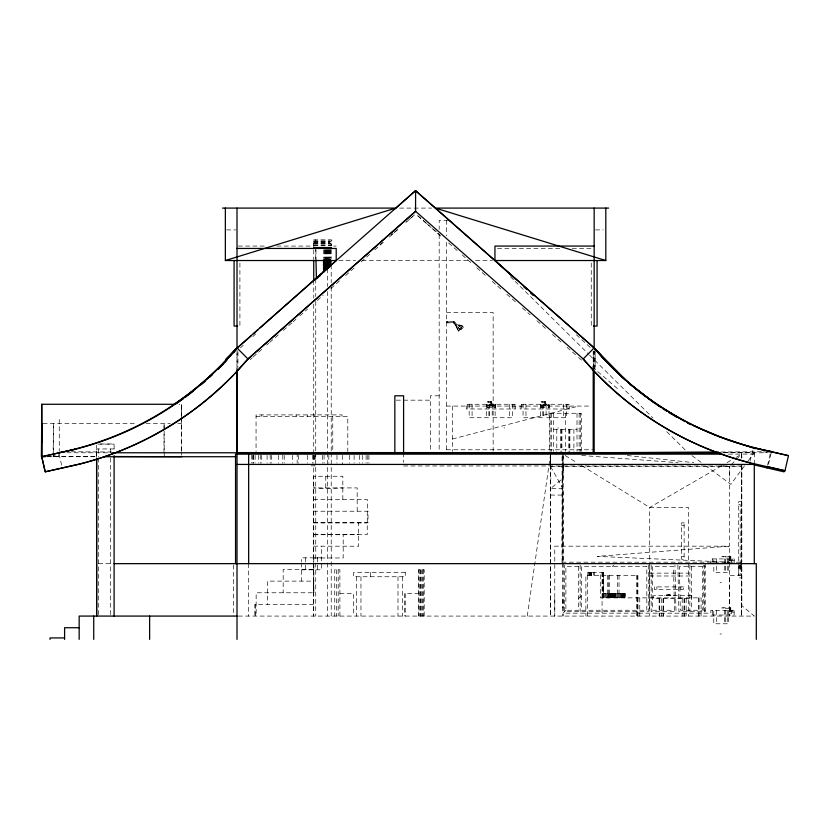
<?xml version="1.0" encoding="UTF-8"?>
<svg xmlns="http://www.w3.org/2000/svg" width="830" height="830" viewBox="0 0 830 830"><rect width="100%" height="100%" fill="white"/><g stroke="black" fill="none" stroke-linecap="round" stroke-linejoin="round"><path stroke-width="0.62" stroke-dasharray="4.15 3.11" d="M237.007 350.582L237.007 368.686L237.007 350.219M331.222 239.963L331.222 240.482M331.222 240.876L331.222 239.829L313.74 239.829L313.74 248.564M554.772 598.337L554.772 616.078L554.772 546.171L729.497 546.171L729.497 466.522L723.106 465.838M562.045 562.429L562.045 454.145M562.979 454.145L562.979 616.078L562.968 454.145L562.045 546.171M649.724 608.504L649.724 564.929M651.187 565.106L651.187 611.71L675.994 611.71L674.956 565.106M666.449 594.965L669.862 594.965M740.184 564.732L740.184 504.578L738.731 504.578M741.885 465.796L741.636 616.078L741.636 466.522L550.57 466.522L550.591 455.38L550.581 464.613M754.294 454.052L725.773 454.145M313.74 245.732L331.201 245.732L331.212 242.671M53.151 456.718L53.39 423.331L53.545 456.718M163.966 452.775L164.06 431.019M164.07 429.733L164.101 423.331L164.122 429.753M181.428 455.307L181.438 452.775M181.355 451.499L181.511 418.32M181.521 417.044L181.573 404.283L178.99 404.283M331.201 245.763L331.222 244.269M594.934 369.547L595.1 351.557L595.12 369.485M562.968 467.695L562.968 455.359M563.331 466.522L562.968 478.267L550.57 488.642L562.968 488.642L562.979 562.19M593.274 368.852L594.031 351.152M527.268 616.078L550.57 454.145L550.591 616.078L550.591 454.145M767.553 465.36L770.479 452.786M768.507 464.292L771.143 452.973M749.988 461.262L753.287 448.771M446.54 322.849L453.336 322.849L453.906 321.48L446.54 321.49M744.458 465.91L730.836 484.336L706.288 466.201M748.245 460.785L754.294 452.599L723.241 452.599M731.23 464.748L735.567 460.328M736.438 459.447L741.636 454.145L741.885 458.025M462.673 326.003L458.056 330.631L458.575 331.139L463.192 326.522L462.673 326.003L456.448 324.001L455.463 324.976L458.056 330.631L455.743 324.706L453.502 322.445L446.54 322.445M566.07 610.258L562.979 613.163L708.146 613.163L708.146 616.078M578.686 598.337L581.591 595.587M612.333 566.558L613.868 565.106M240.41 347.915L243.283 345.29M252.86 336.555L255.733 333.93M250.214 359.566L252.164 357.844M253.14 356.993L262.861 348.424M266.752 345L268.702 343.288M269.677 342.427L279.399 333.857M283.289 330.433L292.046 322.725M293.021 321.864L295.937 319.291M299.827 315.867L307.608 309.009M317.34 300.439L323.171 295.304M330.952 288.446L339.709 280.737M345.55 275.601L354.306 267.882M361.112 261.886L369.869 254.177M374.724 249.892L385.431 240.472M389.322 237.038L399.043 228.478M405.86 222.482L414.606 214.763L406.793 221.506M380.42 244.29L382.381 242.599M391.169 235.004L393.119 233.313M394.094 232.473L398.981 228.25M53.234 456.562L55.195 455.307M721.467 465.848L649.724 507.452L649.724 562.19M727.07 462.59L734.913 458.046M736.034 457.392L741.636 454.145M452.381 439.008L578.624 406.077M357.17 511.218L357.17 487.916L313.574 487.916L325.775 488.631L342.832 487.916M720.98 452.008L763.673 451.748M399.583 208.091L431.59 208.091M448.086 220.365L439.174 220.365L439.174 229.402M226.642 229.91L235.71 229.91M595.463 229.91L603.223 229.91M313.74 240.876L329.935 240.876M313.74 241.623L331.212 241.623M313.74 241.8L329.967 241.8M313.74 242.204L329.967 242.204M313.74 242.962L329.967 242.962M313.74 243.439L331.212 243.439M313.74 243.927L331.212 243.927M313.74 245.068L331.212 245.068M238.293 246.064L265.351 246.064M276.94 246.064L313.024 246.064M333.639 246.074L336.212 246.074M497.533 248.45L560.665 248.45M572.264 248.45L592.879 248.45M338.796 260.527L355.572 260.527M362.025 260.527L469.168 260.527M475.59 260.527L492.398 260.527M446.54 312.505L493.145 312.505L493.145 451.022M446.54 321.874L453.74 321.874L459.841 329.873M439.174 395.796L430.428 395.796L430.428 451.313M396.304 400.164L401.16 400.164M403.588 400.164L430.428 400.164M491.775 402.249L486.079 402.249L486.079 401.71L492.252 401.71L492.252 405.714M545.652 402.249L539.957 402.249L539.957 401.71L546.13 401.71L546.078 417.729L566.475 417.729L566.475 404.262M493.113 405.351L494.753 405.714M548.63 405.351L546.991 405.714M486.743 405.714L495.479 405.714M540.621 405.714L549.356 405.714M446.457 406.077L591.572 406.077M540.621 407.54L549.356 407.54L549.356 404.262M256.055 416.37L347.791 416.37L347.791 451.52M43.035 423.331L137.064 423.331M146.08 423.331L170.337 423.331M177.828 423.331L181.573 423.331L181.573 420.8M503.976 427.927L504.723 427.927M557.853 427.927L558.6 427.927M553.693 429.286L577.006 429.286M100.378 443.977L114.104 443.977L114.125 451.894M97.899 444.133L114.125 444.133M114.104 448.947L96.591 448.937L96.591 458.004L96.633 445.274M446.457 449.777L594.166 449.777M66.877 452.775L109.238 452.775M723.179 452.775L767.283 452.775L762.49 451.157M47.154 456.542L97.65 456.542M47.154 456.718L97.65 456.718M403.588 465.972L741.636 465.972M550.57 478.153L551.182 478.153M550.57 495.064L562.968 495.064M313.574 499.567L367.337 499.567L367.223 534.717L313.574 534.717M741.636 501.662L738.731 501.662L738.731 577.888L741.636 577.888M313.574 511.218L368.001 511.218L368.001 522.776L313.574 522.776M313.574 522.869L367.223 522.869M681.596 525.411L684.128 525.411M313.574 534.52L358.643 534.52M313.574 546.171L358.643 546.202L358.643 522.869M562.045 556.37L562.968 556.37M681.596 556.712L684.128 556.712M729.373 556.899L721.996 556.899L721.996 556.37L730.867 556.37L730.867 560.364M321.511 557.822L301.383 557.822L301.383 561.702M313.574 557.967L343.195 557.967L343.195 534.52M729.643 560.001L731.282 560.364M729.373 560.364L731.562 560.364M734.197 560.738L732.361 560.738L732.361 558.912M562.045 562.19L741.636 562.19M98.646 563.643L110.297 563.643M704.504 566.558L705.23 566.558M740.734 566.672L740.827 567.678M741.335 567.699L741.003 566.693L741.398 568.83L740.578 568.83L740.578 567.834M741.398 567.834L739.603 567.772L739.603 568.768L740.422 568.768L740.422 567.772M313.574 569.473L283.175 569.473L283.175 592.776M301.383 569.816L321.511 569.816L321.511 546.171M649.724 573.125L688.412 573.125M741.636 575.512L729.497 575.512L729.497 616.078L729.497 546.171L597.299 556.37L729.497 562.19M649.724 575.989L688.412 575.989M720.046 582.577L721.509 582.577M313.802 557.967L313.802 592.776L256.148 592.776L256.148 616.078M602.103 593.502L625.094 593.502L625.042 597.87M339.906 593.554L353.663 593.554L353.663 616.078M419.026 593.554L404.594 593.554L404.594 616.078M313.574 604.427L254.831 604.427L254.831 616.078M729.331 608.286L721.955 608.286L721.955 607.757L730.825 607.757L730.825 611.762M704.504 610.258L705.23 610.258M729.601 611.388L731.24 611.762M705.23 611.71L704.504 611.71L704.504 565.106M729.331 611.762L731.521 611.762M734.156 612.125L732.319 612.125L732.319 610.299M238.303 616.078L754.294 616.078L741.885 605.703L741.823 562.979M720.004 633.964L721.467 633.964M71.37 451.759L111.49 451.997M311.157 465.827L315.058 465.879L313.74 465.879L313.74 561.702M581.706 455.483L678.089 462.684M720.502 465.848L729.497 466.522L729.497 478.267M627.262 455.514L693.714 462.673M565.178 455.494L577.255 462.912M581.654 465.609L649.724 507.452L688.412 507.452L688.412 562.19M691.981 455.618L701.184 462.424M426.319 223.197L416.556 214.752L431.112 227.586M427.294 224.048L429.245 225.739M433.146 229.111L437.057 232.493M438.033 233.334L439.983 235.025M592.215 366.787L618.537 389.561M432.088 228.447L441.788 236.996M448.584 242.972L458.295 251.521M462.175 254.945L472.851 264.355M476.731 267.768L485.467 275.467M492.263 281.453L501.974 290.002M506.819 294.276L516.53 302.826M522.35 307.951L530.121 314.788M536.917 320.774L545.652 328.473M552.438 334.459L563.124 343.859M567.004 347.282L577.68 356.682M578.645 357.533L581.56 360.106M576.394 334.801L590.763 347.915M510.523 276.784L514.195 280.436M515.119 281.339L588.636 354.213M589.549 355.126L652.961 417.978M666.749 431.642L686.97 451.686M463.109 326.605L456.448 324.001L461.926 327.788M462.798 326.916L463.316 327.425L459.716 331.025L459.208 330.506M461.719 327.995L453.906 321.48M453.336 322.849L455.463 324.976L458.658 331.056M460.048 329.666L456.178 324.26M550.57 466.522L562.968 488.642M455.784 324.655L458.139 330.537M59.065 454.052L61.679 465.371M313.854 592.776L313.574 581.125L267.561 581.125L267.561 604.427M677.871 565.106L678.899 611.71L703.778 611.71L703.778 565.106M593.377 366.922L593.232 351.546L593.211 367.337M181.635 417.044L181.708 452.775M164.132 431.04L164.247 456.718M741.636 454.228L741.647 458.119M741.657 465.879L741.813 561.682M562.968 598.959L562.979 607.934M754.294 452.775L754.294 464.427M741.636 452.775L741.636 459.146M741.636 465.713L741.636 616.078M741.097 566.693L741.097 567.699M740.184 566.019L740.184 574.972L738.731 574.972L738.731 563.456M734.197 562.678L734.197 558.912L710.895 558.912L710.895 562.46M731.562 558.912L731.562 562.19M731.521 610.299L731.521 613.577L729.331 613.577L729.331 607.757M730.379 556.37L730.379 560.364M730.348 607.757L730.348 611.762M729.373 556.37L729.373 562.19M728.366 558.912L728.366 572.389L713.81 572.389L713.81 558.912M728.335 610.299L728.335 623.776L713.769 623.776L713.769 610.299M727.277 558.912L727.277 572.389M727.236 610.299L727.236 623.776M725.462 558.912L725.462 572.389M725.42 610.299L725.42 623.776M724.746 558.912L724.746 572.389M724.704 610.299L724.704 623.776M723.272 556.37L723.272 556.899M723.231 607.757L723.231 608.286M716.715 558.912L716.715 572.389M716.684 610.299L716.684 623.776M712.348 558.912L712.348 562.46M712.306 610.299L712.306 615.04M705.23 563.643L705.23 613.163M701.091 616.078L701.091 597.87L600.298 597.87L600.298 572.389M699.088 597.87L699.088 616.078M698.715 597.87L698.715 616.078M691.328 566.558L691.328 610.258M689.865 565.106L689.865 611.71M688.412 563.477L688.412 616.078M686.171 598.596L686.12 616.078M684.19 598.596L684.19 616.078M684.138 598.596L684.138 616.078M682.208 598.596L682.156 616.078M680.839 586.903L680.839 589.476M670.422 595.691L670.474 594.965L664.457 594.965L664.457 595.691M670.267 595.691L670.08 594.871L670.018 595.691M669.8 594.871L669.696 595.691M669.322 595.691L669.25 594.965M668.845 594.871L668.918 595.691M668.482 594.871L668.524 595.691M668.15 595.691L668.057 594.965M666.324 594.965L666.324 595.691M663.253 598.596L663.253 616.078M663.108 598.596L663.108 616.078M661.271 598.596L661.271 616.078M659.29 598.596L659.29 616.078M659.145 598.596L659.145 616.078M656.852 586.903L656.852 589.476M649.724 563.477L649.724 616.078M648.272 565.106L648.272 611.71L564.442 611.71L564.442 565.106M639.764 597.87L639.764 616.078M637.907 616.078L637.907 575.294L585.876 575.294L585.876 616.078M637.762 597.87L637.762 616.078M637.378 575.294L637.378 616.078M636.589 575.294L636.589 616.078M624.938 593.502L624.969 597.87M624.855 593.502L624.72 597.87M624.648 593.502L624.554 597.87M624.451 593.502L624.367 597.87M624.253 597.87L624.253 593.502L624.025 597.87M623.797 593.502L623.797 597.87M623.538 593.502L623.538 597.87M623.382 593.502L623.361 597.87M623.247 593.502L623.216 597.87M622.998 593.502L622.998 597.87M622.811 593.502L622.811 597.87L622.625 593.502M622.386 593.502L622.386 597.87M622.064 593.502L622.064 597.87M621.732 593.502L621.732 597.87M621.037 593.502L621.037 597.87M620.301 593.502L620.207 597.87M619.502 593.502L619.502 597.87M619.014 575.294L619.014 597.87M618.651 593.502L618.651 597.87M617.748 593.502L617.748 597.87M617.323 575.294L617.323 597.87M616.794 593.502L616.794 597.87M615.787 593.502L615.787 597.87M615.642 593.502L615.642 597.87M615.269 593.502L615.269 597.87M615.082 593.502L615.082 597.87M614.885 593.502L614.885 597.87M614.688 593.502L614.688 597.87M614.48 593.502L614.48 597.87M614.262 593.502L614.262 597.87M614.044 593.502L614.044 597.87M613.816 593.502L613.816 597.87M613.588 593.502L613.588 597.87M613.349 593.502L613.349 597.87M613.1 593.502L613.1 597.87M612.851 593.502L612.851 597.87M612.592 593.502L612.592 597.87M612.416 593.502L612.416 597.87M612.218 593.502L612.218 597.87M612.001 593.502L612.001 597.87M611.783 593.502L611.783 597.87M611.554 593.502L611.554 597.87M611.316 593.502L611.316 597.87M611.088 593.502L611.088 597.87M610.849 593.502L610.849 597.87M610.631 593.502L610.631 597.87M610.424 593.502L610.424 597.87M609.355 575.294L609.355 597.87M609.21 593.502L609.21 597.87M608.992 593.502L608.992 597.87M608.784 593.502L608.784 597.87M608.649 575.294L608.649 597.87L608.577 593.502M608.38 593.502L608.38 597.87M607.83 593.502L607.83 597.87M607.539 575.294L607.539 597.87M606.782 593.502L606.782 597.87M605.786 593.502L605.786 597.87M604.966 593.502L604.842 597.87M603.95 593.502L603.95 597.87M603.358 572.389L603.379 597.87L603.483 572.389L587.785 572.389L587.785 575.294M603.078 593.502L603.078 597.87M602.922 572.389L602.922 597.87M602.839 572.389L602.839 597.87M602.217 572.389L602.331 597.87M602.113 572.389L602.061 616.078M594.425 572.389L594.425 575.294M594.166 350.478L594.166 368.624M593.377 572.389L593.377 575.294M591.614 572.389L591.614 575.294M591.251 263.1L591.251 326.065M591.147 572.389L591.147 575.294M590.68 572.389L590.68 575.294M590.369 572.389L590.369 575.294M590.213 572.389L590.213 575.294M589.736 572.389L589.736 575.294M589.279 572.389L589.279 575.294M588.812 572.389L588.812 575.294M587.63 575.294L587.63 616.078M581.28 451.323L581.28 413.267L549.418 413.267L549.418 451.323M580.585 413.267L580.585 451.323M580.139 565.106L580.139 611.71M579.143 413.267L579.143 451.323M577.006 413.267L577.006 451.323M573.904 429.286L573.904 451.302M569.888 429.286L569.888 451.302M569.556 429.286L569.556 451.302M568.768 429.286L568.768 451.302M567.928 404.262L567.928 408.993M565.355 413.267L565.355 451.323M563.56 404.262L563.56 417.729M561.931 429.286L561.931 451.302M561.142 429.286L561.142 451.302M560.81 429.286L560.81 451.302M556.795 429.286L556.795 451.302M553.693 413.267L553.693 451.323M551.556 413.267L551.577 451.323M550.114 413.267L550.114 451.323M548.993 404.262L548.993 417.729M548.775 404.262L548.775 407.54M545.652 401.71L545.652 405.714M545.3 401.71L545.3 405.714M544.252 401.71L544.252 405.714M543.442 404.262L543.442 417.729L523.045 417.729L523.045 404.262M542.986 405.714L541.347 405.714M542.779 404.262L542.779 417.729M542.135 401.71L542.135 402.249M541.202 404.262L541.202 407.54M540.527 404.262L540.527 417.729M525.961 404.262L525.961 417.729M521.593 404.262L521.593 408.993M514.05 404.262L514.05 408.993M512.587 404.262L512.587 417.729L492.2 417.729L492.2 404.262M509.682 404.262L509.682 417.729M495.479 404.262L495.479 407.54L486.743 407.54L486.743 404.262M495.116 404.262L495.116 417.729M494.898 404.262L494.898 407.54M491.775 401.71L491.775 405.714M491.422 401.71L491.422 405.714M490.374 401.71L490.374 405.714M489.565 404.262L489.565 417.729L469.168 417.729L469.168 404.262M489.109 405.714L487.469 405.714M488.891 404.262L488.891 417.729M488.248 401.71L488.248 402.249M487.324 404.262L487.324 407.54M486.65 404.262L486.65 417.729M472.083 404.262L472.083 417.729M467.715 404.262L467.715 408.993M452.381 406.077L452.381 451.437M446.457 220.365L446.457 235.845M446.457 242.298L446.457 451.717M439.174 234.558L439.174 452.599M424.192 616.078L424.192 569.764L418.351 569.764L418.351 616.078M423.518 569.764L423.518 616.078M422.47 569.764L422.47 616.078M421.796 569.764L421.796 616.078M420.748 569.764L420.748 616.078M420.073 569.764L420.073 616.078M419.026 569.764L419.026 616.078M405.268 593.554L405.268 616.078M403.588 452.775L403.588 462.372M402.353 576.757L402.353 616.078M397.985 576.757L397.985 616.078M370.647 572.389L370.647 576.757M368.925 455.369L368.925 463.13M367.773 455.369L367.773 463.13M366.103 455.369L366.103 463.13M362.72 455.369L362.72 463.13M360.957 576.757L360.957 616.078M359.494 455.369L359.494 463.13M356.578 576.757L356.578 616.078M354.12 455.369L354.12 463.13M349.565 455.369L349.565 463.13M342.832 499.567L342.832 476.264L313.574 476.264L313.574 561.806M342.551 455.369L342.551 464.427M342.064 416.37L342.064 414.907L256.055 414.907L256.055 451.52M339.906 616.078L339.906 569.764L334.739 569.764L334.739 616.078M338.183 569.764L338.183 616.078M336.97 455.369L336.97 463.13M336.461 569.764L336.461 616.078M332.768 416.37L332.768 451.52M331.222 249.55L331.222 258.524M331.222 264.946L331.222 282.688M331.222 286.973L331.222 451.603M331.222 452.817L331.222 616.078M330.724 249.674L330.724 257.85M330.247 249.737L330.247 258.379M329.769 249.768L329.769 258.638M329.292 249.716L329.292 258.203M328.815 249.737L328.815 258.4M328.815 455.369L328.815 463.13M328.338 249.768L328.338 258.649M327.86 249.716L327.86 258.244M327.383 249.768L327.383 258.649M327.383 268.796L327.383 286.506M327.383 291.558L327.383 451.603M327.383 452.9L327.383 561.682M327.383 562.979L327.383 616.078M326.906 249.768L326.906 258.649M326.439 249.799L326.439 258.856M325.962 249.747L325.962 258.441M325.775 476.264L325.775 488.631M325.485 249.768L325.485 258.638M325.007 249.799L325.007 258.836M324.53 249.747L324.53 258.452M324.063 455.037L324.063 463.254M323.576 249.757L323.576 258.545M322.59 455.369L322.59 463.13M317.34 557.822L317.34 569.816M315.96 249.757L315.96 259.811M315.753 239.829L315.753 246.033M315.753 247.319L315.753 258.919M315.732 278.849L315.732 296.58M315.753 301.435L315.732 451.603M315.732 452.9L315.753 561.682M315.732 562.979L315.753 616.078M315.058 455.317L315.058 462.362M314.944 414.907L314.944 416.37M314.788 455.317L314.788 462.362M313.823 455.369L313.823 463.13M313.74 249.788L313.74 258.804M313.74 280.561L313.74 298.074M313.74 304.32L313.74 454.114M313.74 455.317L313.74 462.362M313.74 562.989L313.74 616.078M313.574 563.082L313.574 616.078M312.37 455.037L312.37 463.254M307.66 414.907L307.66 416.37M307.38 455.369L307.38 463.13M305.699 557.822L305.699 569.816M301.383 562.999L301.383 581.125M298.624 455.369L298.624 463.13M297.171 452.682L297.171 463.254M296.186 414.907L296.186 416.37M292.399 455.369L292.399 463.13M284.233 455.369L284.233 463.13M282.781 455.037L282.781 463.254M278.652 455.369L278.652 463.13M271.649 455.369L271.649 463.13M270.186 455.037L270.186 463.254M267.094 455.369L267.094 463.13M261.782 414.907L261.782 416.37M261.709 455.369L261.709 463.13M260.257 455.037L260.257 463.254M258.493 455.369L258.493 463.13M255.65 604.427L255.65 616.078M255.111 455.369L255.111 463.13M253.648 455.037L253.648 463.254M253.441 455.369L253.441 463.13M252.289 455.369L252.289 463.13M251.781 455.037L251.781 463.254M248.658 563.643L248.658 616.078M239.912 263.1L239.912 326.065M237.961 351.796L237.961 367.337M233.541 564.929L233.541 616.078M110.297 448.947L110.297 452.817M110.297 457.973L110.297 614.802M98.646 448.947L98.646 456.687M98.646 457.973L98.646 614.802M59.252 419.472L59.252 451.499M58.774 454.747L58.774 456.718M652.639 566.558L652.639 610.258L674.5 610.258L673.535 566.558L652.639 566.558M515.503 404.262L466.263 404.262L466.263 408.993L515.503 408.993L515.503 404.262M569.38 404.262L520.14 404.262L520.14 408.993L569.38 408.993L569.38 404.262M684.128 522.859L681.596 522.859L681.596 559.264L684.128 559.264L684.128 522.859M740.256 565.458L739.354 565.936L740.256 565.458M741.377 565.489L740.547 565.489L740.547 566.496L741.377 566.496L741.377 565.489M740.256 565.635L739.343 565.635L740.256 565.749M740.267 566.091L739.354 566.278L740.267 566.091M578.686 566.558L565.894 566.558L565.894 610.258L578.686 610.258L578.686 566.558M646.809 566.558L581.591 566.558L581.591 610.258L646.809 610.258L646.809 566.558M702.315 566.558L679.365 566.558L680.33 610.258L702.315 610.258L702.315 566.558M740.391 566.579L739.572 566.579L739.572 567.575L740.391 567.575L740.391 566.579M405.268 572.389L353.663 572.389L353.663 576.757L405.268 576.757L405.268 572.389M683.391 586.903L654.299 586.903L654.299 589.476L683.391 589.476L683.391 586.903M691.805 595.691L653.542 595.691L653.542 598.596L691.805 598.596L691.805 595.691M734.156 610.299L710.854 610.299L710.854 615.04L734.156 615.04L734.156 610.299M181.625 415.768L181.573 404.283L181.573 415.716M608.141 597.87L608.141 593.502L608.068 597.87"/><path stroke-width="1.25" d="M237.007 452.775L237.007 369.983M331.201 247.921L331.201 248.502M754.294 563.643L754.294 464.333M45.38 456.718L41.5 456.718L41.739 404.283L175.099 404.283M767.553 451.728L771.443 451.707L788.479 455.649L784.962 470.735L783.977 471.845L754.283 464.914M41.5 456.718L41.739 423.331L41.894 456.718M322.714 272.448L326.439 269.636L326.439 260.153M315.296 279.129L318.564 277.158L317.859 277.479M750.486 463.016A325.775 325.765 0 0 1 593.543 370.688L583.148 359.006L594.155 347.926L415.581 190.765M331.139 264.926L326.439 269.211M314.57 280.042L315.068 279.513L314.3 280.042M226.04 360.21L237.007 347.915L237.007 208.091M233.604 352.802L235.305 350.893M766.962 467.881L767.916 466.802L784.962 470.735L750.486 462.901A325.651 325.651 0 0 1 593.606 370.595L583.21 358.923L415.581 211.287L247.963 358.923L236.612 371.674A325.651 325.651 0 0 1 234.921 373.459M684.293 421.204L655.762 403.899L629.296 383.533L594.166 347.915L415.581 190.62L415.581 211.411L248.014 359.006L236.664 371.757A325.775 325.765 0 0 1 79.722 464.095L45.225 471.814L41.749 456.718L59.252 452.775M226.04 358.902L237.007 347.895L237.961 347.915M220.407 366.86L226.808 360.438M395.205 208.672L415.581 190.62L237.069 347.998A310.275 310.275 0 0 1 58.764 452.91M237.007 348.299L251.449 335.517M253.378 333.816L258.192 329.552M260.122 327.85L336.212 260.527L336.212 248.45L237.007 248.45M41.697 456.459L44.955 470.859M322.714 272.873L324.53 271.306L324.53 259.697M319.768 275.84L319.768 275.052L320.982 274.709L320.287 275.052M225.355 208.091L225.355 260.527L395.744 208.091L222.513 208.091M45.225 471.814L79.732 463.97A325.651 325.651 0 0 0 130.839 446.374M41.749 456.718L75.914 449.072M718.386 452.028L594.166 452.775L594.166 371.218M608.66 208.091L435.428 208.091L605.817 260.527L605.817 208.091M594.166 246.064L494.95 246.074L494.95 260.527L515.077 278.88M313.74 247.537L331.201 247.537M225.355 260.527L336.212 260.527M494.95 260.527L605.817 260.527M330.724 265.424L330.745 260.215L330.247 265.787M329.769 266.243L330.247 259.614M326.906 268.796L327.383 259.915M325.485 270.051L325.962 259.686M325.007 270.466L325.485 259.915M324.53 270.891L325.007 260.132M321.324 273.879L321.853 273.879M319.291 275.84L320.121 275.84M316.438 278.911L315.96 259.811M237.588 326.065L234.091 326.065L234.091 260.527M593.585 326.065L597.081 326.065L597.081 260.527M593.211 347.915L594.166 347.915L604.883 359.971A310.14 310.14 0 0 0 771.443 451.707L771.184 451.416A310.14 310.14 0 0 1 604.634 359.681M237.007 452.599L718.604 452.599M111.822 452.775L720.585 452.775M721.882 454.145L235.544 454.145L235.544 563.643M114.488 456.542L181.812 456.718M103.978 456.718L235.71 456.718M237.007 464.427L754.294 464.427M114.104 563.643L756.306 563.643L756.306 639.38M237.007 616.078L79.161 616.078L79.161 639.38M79.161 627.729L64.595 627.729L64.595 639.38M64.595 637.928L50.028 637.928L50.028 639.38M754.304 447.993L788.479 455.649M755.3 448.74L720.554 437.026L693.465 425.676M687.582 423.207L691.11 424.68M523.699 286.744L526.573 289.369M530.401 292.855L533.275 295.48M625.571 380.14L610.071 365.335M627.439 381.842L629.296 383.533M237.069 347.998L248.014 359.006M594.166 208.091L594.166 347.915L608.307 363.53M594.093 347.998L604.831 360.054M595.11 348.994L603.887 359.037M313.74 280.322L313.74 260.049M41.739 404.283L41.915 442.525M593.211 369.921L593.211 452.775M403.588 452.599L403.588 395.796L394.841 395.796L394.841 452.599M329.769 259.904L329.769 266.7L329.292 260.63M328.815 259.634L328.815 267.519L328.338 259.915M327.86 260.672L327.86 268.339M326.906 259.915L326.906 269.211M323.576 259.8L323.576 272.365M318.035 277.158L316.915 278.175M248.658 454.145L248.658 563.643M237.007 369.921L237.007 639.38M149.618 616.078L149.618 639.38M114.104 455.629L114.104 616.078M96.633 458.212L96.633 616.078L96.591 459.301M93.728 616.078L93.728 639.38M58.774 452.775A315.255 315.255 0 0 0 237.007 347.915L226.279 359.94A310.14 310.14 0 0 1 173.761 404.511M676.533 417.106A311.79 311.79 0 0 1 672.196 414.544M671.117 413.89A311.79 311.79 0 0 1 668.959 412.572M666.822 411.244A311.79 311.79 0 0 1 662.568 408.516M660.462 407.136A311.79 311.79 0 0 1 657.318 405.019M655.233 403.598A311.79 311.79 0 0 1 648.043 398.462M646.02 396.958A311.79 311.79 0 0 1 627.397 381.883M625.498 380.213A311.79 311.79 0 0 1 609.977 365.418M608.224 363.613A311.79 311.79 0 0 1 603.887 359.027M223.343 364.059A310.835 310.835 0 0 1 218.01 369.402M212.553 374.61A310.835 310.835 0 0 1 209.782 377.162M205.083 381.354A310.835 310.835 0 0 1 201.275 384.632M193.483 391.003A310.835 310.835 0 0 1 185.495 397.114M183.461 398.597A310.835 310.835 0 0 1 176.271 403.681M233.209 375.222A325.651 325.651 0 0 1 131.96 445.876"/></g></svg>
